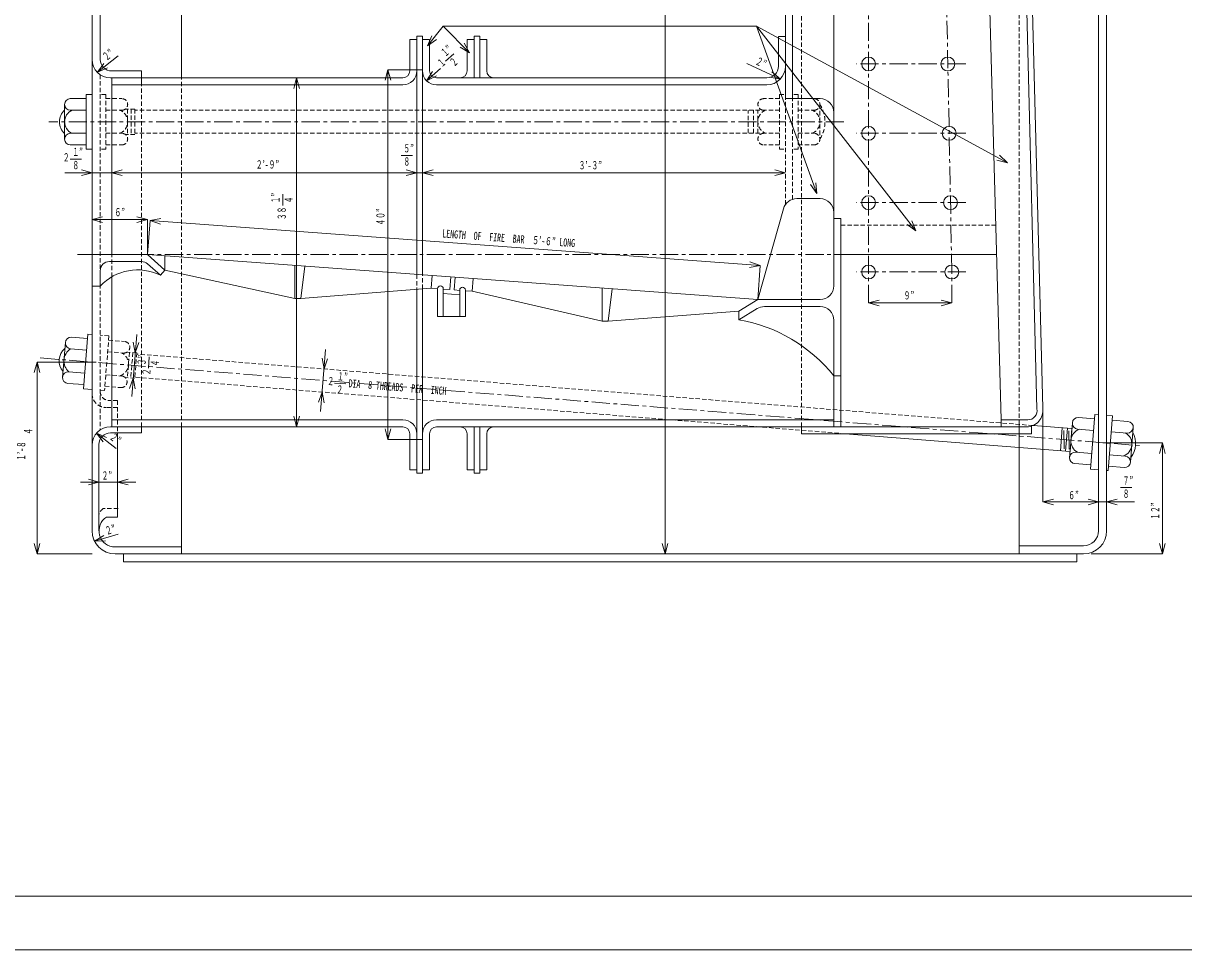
# Model space of a CAD drawing. Units: millimetres, scale not verified. Extents: x -4390 to 4390, y -3105 to 3105.
# Drawn here: x -703 to 2486, y -3105 to -559 of the extents above; entities that cross this region are included whole.
import ezdxf
from ezdxf.enums import TextEntityAlignment as Align

# ---------------------------------------------------------------- set-up
doc = ezdxf.new("R2010")
doc.units = ezdxf.units.MM
doc.header["$LTSCALE"] = 10
doc.linetypes.add('CHAIN1', pattern=[8, 5, -1, 1, -1])
doc.linetypes.add('DASHED1', pattern=[1.8, 1.2, -0.6])
for name, color, linetype, lineweight in [('0-0_0', 3, 'Continuous', 18), ('0-1_芯', 4, 'CHAIN1', 18), ('0-2_寸法', 2, 'Continuous', 18), ('0-F', 3, 'Continuous', 18)]:
    doc.layers.add(name, color=color, linetype=linetype, lineweight=lineweight)
doc.styles.add('ＭＳ ゴシック', font='')
doc.styles.get('ＭＳ ゴシック').set_extended_font_data('MS Gothic')

msp = doc.modelspace()

# ---------------------------------------------------------------- linework, layer by layer
at = {"layer": '0-0_0'}
for p, q in [((-491.79, 1014.5), (-491.79, -658.72)), ((2251.41, -1954.12), (2251.41, 1014.5)), ((-514.01, -1954.12), (-514.01, 491.81)), ((2273.64, -1954.12), (2273.64, 487.42)), ((1390.99, -766.67), (1390.99, 347.75)), ((2097.89, -1617.48), (2048.21, 347.75)), ((1524.34, -1280.77), (1524.34, 220.75)), ((1410.04, -766.67), (1410.04, 160.43)), ((1933.51, 185.83), (1983.88, -1649.32)), ((2082.05, -1619.12), (2037.13, 157.98)), ((-267.87, -709.52), (-267.87, -22.45)), ((359.11, -690.47), (359.11, -603.78)), ((359.11, -603.78), (378.16, -603.78)), ((378.16, -1249.83), (378.16, -594.75)), ((378.16, -594.75), (394.04, -594.75)), ((394.04, -1251), (394.04, -594.75)), ((394.04, -603.78), (413.09, -603.78)), ((413.09, -690.47), (413.09, -603.78)), ((516.4, -690.47), (516.4, -603.78)), ((516.4, -603.78), (535.45, -603.78)), ((535.45, -709.52), (535.45, -594.75)), ((535.45, -594.75), (551.32, -594.75)), ((551.32, -709.52), (551.32, -594.75)), ((551.32, -603.78), (570.37, -603.78)), ((570.37, -690.47), (570.37, -603.78)), ((1371.94, -677.77), (1371.94, -595.62)), ((1390.99, -595.62), (1371.94, -595.62)), ((-377.82, -690.47), (-460.04, -690.47)), ((-377.82, -728.57), (-377.82, -690.47)), ((394.04, -687.3), (378.16, -687.3)), ((340.06, -709.52), (-463.21, -709.52)), ((-460.04, -1195.3), (-460.04, -709.52)), ((340.06, -728.57), (-460.04, -728.57)), ((1340.19, -709.52), (432.14, -709.52)), ((1340.19, -728.57), (432.14, -728.57)), ((-529.89, -754.94), (-514.01, -754.94)), ((-589.61, -782.55), (-589.61, -877.8)), ((-529.89, -766.67), (-573.73, -766.67)), ((1486.24, -766.67), (1390.99, -766.67)), ((-529.89, -798.42), (-573.73, -798.42)), ((-529.89, -861.92), (-573.73, -861.92)), ((-529.89, -893.67), (-573.73, -893.67)), ((1486.24, -1041.41), (1422.34, -1041.41)), ((1314.79, -1318.87), (1385.68, -1069.11)), ((1524.34, -1096.1), (1543.39, -1096.1)), ((1543.39, -1668.37), (1543.39, -1096.1)), ((-361.61, -1195.3), (-514.01, -1195.3)), ((1314.79, -1318.87), (-361.61, -1195.3)), ((1971.15, -1195.3), (1543.39, -1195.3)), ((-491.79, -1239.75), (-491.79, -1281.52)), ((-378.44, -1214.35), (-466.39, -1214.35)), ((-361.62, -1220.72), (-326.32, -1251.93)), ((-326.32, -1251.93), (-313.7, -1237.66)), ((42.86, -1225.11), (42.86, -1316.09)), ((70.13, -1227.12), (59.14, -1316.09)), ((-460.04, -1668.37), (-460.04, -1256.37)), ((420.32, -1252.94), (417.76, -1287.63)), ((471.78, -1256.73), (469.23, -1291.42)), ((483.6, -1257.6), (481.05, -1292.29)), ((533.27, -1261.26), (530.71, -1295.95)), ((-491.79, -1281.52), (-514.01, -1281.52)), ((59.14, -1316.09), (417.76, -1287.63)), ((378.16, -1795.9), (378.16, -1290.77)), ((394.04, -1795.9), (394.04, -1289.51)), ((417.76, -1287.63), (435.39, -1288.93)), ((435.39, -1288.93), (435.39, -1365.62)), ((450.85, -1288.93), (450.85, -1365.62)), ((450.85, -1290.06), (469.23, -1291.42)), ((450.85, -1302.37), (496.14, -1305.71)), ((481.05, -1292.29), (496.14, -1293.4)), ((496.14, -1292.66), (496.14, -1365.62)), ((511.6, -1292.66), (511.6, -1365.62)), ((511.6, -1294.54), (530.71, -1295.95)), ((530.71, -1295.95), (887.97, -1378.39)), ((887.97, -1287.41), (887.97, -1378.39)), ((915.24, -1289.42), (904.25, -1378.39)), ((1314.79, -1318.87), (1486.24, -1318.87)), ((1333.21, -1337.92), (1486.24, -1337.92)), ((435.39, -1365.62), (511.6, -1365.62)), ((904.25, -1378.39), (1263.03, -1350.19)), ((1313.46, -1343.44), (1263.03, -1374.02)), ((887.97, -1378.39), (904.25, -1378.39)), ((1524.34, -1668.37), (1524.34, -1376.02)), ((-526.63, -1425.86), (-570.34, -1422.38)), ((-525.7, -1414.17), (-514.01, -1415.1)), ((-587.43, -1436.94), (-595, -1531.89)), ((-529.16, -1457.51), (-572.86, -1454.03)), ((-534.2, -1520.81), (-577.91, -1517.33)), ((1524.34, -1528.55), (1543.39, -1528.55)), ((-536.73, -1552.46), (-580.43, -1548.98)), ((340.06, -1649.32), (-460.04, -1649.32)), ((1524.34, -1649.32), (432.14, -1649.32)), ((2056.81, -1649.32), (1983.88, -1649.32)), ((1983.88, -1649.32), (1983.88, -1668.37)), ((2033.47, -2017.62), (2033.47, -1649.32)), ((2240.19, -1646.45), (2196.48, -1642.97)), ((2241.12, -1634.75), (2251.41, -1635.58)), ((2289.46, -1638.61), (2273.64, -1637.35)), ((2288.53, -1650.31), (2332.24, -1653.79)), ((340.06, -1668.37), (-463.21, -1668.37)), ((-463.21, -1684.9), (-377.82, -1684.9)), ((-444.16, -1916.39), (-444.16, -1684.9)), ((-377.82, -1684.9), (-377.82, -1668.37)), ((-267.87, -2017.62), (-267.87, -1668.37)), ((359.11, -1687.42), (359.11, -1786.81)), ((413.09, -1687.42), (413.09, -1786.81)), ((2053.91, -1668.37), (432.14, -1668.37)), ((516.4, -1687.42), (516.4, -1786.81)), ((535.45, -1668.37), (535.45, -1795.84)), ((551.32, -1668.37), (551.32, -1795.84)), ((570.37, -1687.42), (570.37, -1786.81)), ((1435.44, -1668.37), (1435.44, -1687.42)), ((2066.87, -1687.42), (1435.44, -1687.42)), ((2173.09, -1736.66), (1555.55, -1687.42)), ((2066.87, -1666.44), (2066.87, -1687.42)), ((2178.17, -1673.36), (2071.28, -1664.84)), ((2146.8, -1734.56), (2151.85, -1671.26)), ((2156.97, -1729.35), (2155.69, -1678.57)), ((2160.68, -1735.67), (2165.72, -1672.37)), ((2170.93, -1729.83), (2169.65, -1679.05)), ((2179.35, -1658.79), (2171.72, -1753.26)), ((2173.09, -1736.66), (2178.13, -1673.36)), ((2237.67, -1678.1), (2193.96, -1674.62)), ((2286.01, -1681.96), (2329.72, -1685.44)), ((2346.8, -1670.88), (2339.23, -1765.83)), ((-494.96, -1954.12), (-494.96, -1716.65)), ((394.04, -1703.3), (378.16, -1703.3)), ((2232.62, -1741.4), (2188.91, -1737.92)), ((2280.96, -1745.26), (2324.67, -1748.74)), ((2230.1, -1773.05), (2186.39, -1769.57)), ((2278.44, -1776.91), (2322.15, -1780.39)), ((359.11, -1786.81), (378.16, -1786.81)), ((378.16, -1795.84), (394.04, -1795.84)), ((394.04, -1786.81), (413.09, -1786.81)), ((516.4, -1786.81), (535.45, -1786.81)), ((535.45, -1795.84), (551.32, -1795.84)), ((551.32, -1786.81), (570.37, -1786.81)), ((-444.16, -1916.39), (-474.01, -1916.39)), ((-267.87, -1998.57), (-450.51, -1998.57)), ((2210.14, -1995.4), (2033.47, -1995.4)), ((2210.14, -2017.62), (-450.51, -2017.62)), ((-427.71, -2017.62), (-427.71, -2039.85)), ((2191.44, -2039.85), (-427.71, -2039.85)), ((2191.44, -2017.62), (2191.44, -2039.85))]:
    msp.add_line(p, q, dxfattribs=at)
at = {"layer": '0-0_0', "color": 1, "linetype": 'DASHED1'}
for p, q in [((2033.47, -1662.02), (2033.47, 411.25)), ((1435.44, -1668.37), (1435.44, 185.83)), ((-491.79, -700.72), (-491.79, -1677.17)), ((-377.82, -1668.37), (-377.82, -728.57)), ((-267.87, -1668.37), (-267.87, -709.52)), ((-475.91, -754.94), (-491.79, -754.94)), ((1375.11, -754.94), (1390.99, -754.94)), ((1425.91, -754.94), (1410.04, -754.94)), ((-475.91, -766.67), (-432.06, -766.67)), ((-396.08, -795.25), (-422.54, -795.25)), ((-416.19, -795.25), (-416.19, -865.1)), ((-406.74, -795.25), (-406.74, -865.1)), ((-396.08, -795.25), (-396.08, -865.1)), ((1375.11, -766.67), (1331.27, -766.67)), ((1390.99, -1057.86), (1390.99, -766.67)), ((1410.04, -1043.45), (1410.04, -766.67)), ((1425.91, -766.67), (1469.76, -766.67)), ((1485.64, -782.55), (1485.64, -877.8)), ((-475.91, -798.42), (-432.06, -798.42)), ((1375.11, -798.42), (-396.08, -798.42)), ((1289.03, -861.92), (1289.03, -798.42)), ((1302.94, -861.92), (1302.94, -798.42)), ((1315.39, -861.92), (1315.39, -798.42)), ((1425.91, -798.42), (1469.76, -798.42)), ((-475.91, -861.92), (-432.06, -861.92)), ((-396.08, -865.1), (-422.54, -865.1)), ((1375.11, -861.92), (-396.08, -861.92)), ((1425.91, -861.92), (1469.76, -861.92)), ((-475.91, -893.67), (-432.06, -893.67)), ((1375.11, -893.67), (1331.27, -893.67)), ((1425.91, -893.67), (1469.76, -893.67)), ((1543.39, -1114.25), (1968.95, -1114.25)), ((-460.04, -1256.37), (-460.04, -1195.3)), ((378.16, -1249.83), (378.16, -1290.77)), ((394.04, -1289.51), (394.04, -1251)), ((-467.67, -1418.79), (-491.79, -1416.87)), ((-468.61, -1430.49), (-424.9, -1433.97)), ((-471.13, -1462.14), (-427.42, -1465.62)), ((-391.29, -1465.32), (-417.67, -1463.22)), ((-411.34, -1463.72), (-416.9, -1533.35)), ((-401.92, -1464.47), (-407.48, -1534.1)), ((-391.29, -1465.32), (-396.85, -1534.95)), ((2071.28, -1664.84), (-391.55, -1468.48)), ((-476.17, -1525.44), (-432.47, -1528.92)), ((-478.7, -1557.09), (-434.99, -1560.57)), ((-396.85, -1534.95), (-423.23, -1532.85)), ((1555.55, -1687.42), (-396.59, -1531.78)), ((-444.16, -1615.2), (-475.91, -1615.2)), ((-444.16, -1596.15), (-466.39, -1596.15)), ((-444.16, -1596.15), (-444.16, -1684.9)), ((-442.3, -1893.09), (-483.32, -1893.09))]:
    msp.add_line(p, q, dxfattribs=at)
at = {"layer": '0-0_0'}
for points in [[(-529.89, -754.94), (-529.89, -905.41), (-514.01, -905.41)], [(-361.61, -1195.3), (-313.7, -1237.66), (-313.7, -1198.83)], [(-313.7, -1237.66), (42.86, -1316.09), (59.14, -1316.09)], [(1314.79, -1318.87), (1263.03, -1350.26), (1263.03, -1374.02)], [(-525.7, -1414.17), (-537.66, -1564.16), (-514.01, -1566.05)], [(2241.12, -1634.75), (2229.16, -1784.75), (2251.41, -1786.52)], [(2289.46, -1638.61), (2277.51, -1788.6), (2273.64, -1788.3)]]:
    msp.add_lwpolyline(points, dxfattribs=at)
at = {"layer": '0-0_0', "color": 1, "linetype": 'DASHED1'}
for points in [[(-475.91, -754.94), (-475.91, -905.41), (-491.79, -905.41)], [(1375.11, -754.94), (1375.11, -905.41), (1390.99, -905.41)], [(1425.91, -754.94), (1425.91, -905.41), (1410.04, -905.41)], [(-467.67, -1418.79), (-479.63, -1568.79), (-491.79, -1567.82)]]:
    msp.add_lwpolyline(points, dxfattribs=at)
at = {"layer": '0-0_0'}
for centre in [(1619.59, -671.42), (1837.23, -671.42), (1619.59, -861.92), (1840.88, -861.92), (1619.59, -1052.42), (1844.54, -1052.42), (1619.59, -1242.92), (1848.19, -1242.92)]:
    msp.add_circle(centre, 19.05, dxfattribs=at)
for centre, radius, start, end in [((-463.21, -658.72), 50.8, 180, 270), ((-460.04, -658.72), 31.75, 180, 270), ((340.06, -690.47), 38.1, 270, 0), ((340.06, -690.47), 19.05, 270, 0), ((432.14, -690.47), 38.1, 180, 270), ((432.14, -690.47), 19.05, 180, 270), ((497.35, -690.47), 19.05, 270, 0), ((589.42, -690.47), 19.05, 180, 270), ((1340.19, -677.77), 50.8, 270, 0), ((1340.19, -677.77), 31.75, 270, 0), ((-573.73, -782.55), 15.88, 90, 270), ((1486.24, -804.77), 38.1, 0, 90), ((-559.75, -830.34), 43.95, 132.80058, 227.19942), ((-554.88, -830.17), 34.73, 113.90476, 246.09524), ((-573.73, -877.8), 15.88, 90, 270), ((1422.34, -1079.51), 38.1, 90, 164.15338), ((1486.24, -1079.51), 38.1, 0, 90), ((-466.39, -1239.75), 25.4, 90, 180), ((-389.05, -1378.61), 141.35, 63.65555, 136.61943), ((-378.44, -1239.75), 25.4, 48.51514, 90), ((443.12, -1288.93), 7.73, 0, 180), ((503.87, -1292.66), 7.73, 0, 180), ((1486.24, -1280.77), 38.1, 270, 0), ((1333.21, -1376.02), 38.1, 90, 121.23221), ((1486.24, -1376.02), 38.1, 0, 90), ((1188.63, -1798.05), 430.51, 38.7571, 80.04813), ((-571.6, -1438.2), 15.88, 85.44164, 265.44164), ((-559.27, -1487.38), 45.13, 130.73631, 220.14697), ((-551.51, -1487.58), 39.77, 122.46747, 228.41581), ((-579.17, -1533.15), 15.88, 85.44164, 265.44164), ((2053.91, -1623.92), 44.45, 270, 8.33689), ((2056.95, -1623.79), 25.53, 269.69751, 10.54228), ((340.06, -1687.42), 38.1, 0, 90), ((432.14, -1687.42), 38.1, 90, 180), ((2195.22, -1658.79), 15.88, 85.44164, 265.44164), ((2330.98, -1669.62), 15.88, 265.44164, 85.44164), ((-463.21, -1719.17), 50.8, 90, 180), ((-463.21, -1716.65), 31.75, 90, 180), ((340.06, -1687.42), 19.05, 0, 90), ((432.14, -1687.42), 19.05, 90, 180), ((497.35, -1687.42), 19.05, 0, 90), ((589.42, -1687.42), 19.05, 90, 180), ((2210.23, -1707.77), 34.73, 109.3464, 241.53689), ((2308.4, -1715.59), 34.73, 289.3464, 61.53689), ((2290.5, -1714.17), 62.86, 322.38407, 28.49921), ((2187.65, -1753.74), 15.88, 85.44164, 265.44164), ((2323.41, -1764.57), 15.88, 265.44164, 85.44164), ((-450.51, -1954.12), 44.45, 121.91742, 270), ((-450.51, -1954.12), 63.5, 180, 270), ((2210.14, -1954.12), 63.5, 270, 0), ((2210.14, -1954.12), 41.27, 270, 0)]:
    msp.add_arc(centre, radius, start, end, dxfattribs=at)
at = {"layer": '0-0_0', "color": 1, "linetype": 'DASHED1'}
for centre, radius, start, end in [((-432.06, -782.55), 15.88, 270, 90), ((1331.27, -782.55), 15.88, 90, 270), ((1469.76, -782.55), 15.88, 270, 90), ((1412.46, -830.17), 87.31, 326.94243, 33.05757), ((-450.92, -830.17), 34.73, 293.90476, 66.09524), ((1350.12, -830.17), 34.73, 113.90476, 246.09524), ((1450.91, -830.17), 34.73, 293.90476, 66.09524), ((-432.06, -877.8), 15.88, 270, 90), ((1331.27, -877.8), 15.88, 90, 270), ((1469.76, -877.8), 15.88, 270, 90), ((-426.16, -1449.8), 15.88, 265.44164, 85.44164), ((-448.74, -1495.78), 34.73, 289.3464, 61.53689), ((-433.73, -1544.75), 15.88, 265.44164, 85.44164), ((-475.91, -1577.1), 38.1, 180, 270), ((-466.39, -1570.75), 25.4, 180, 270), ((-471.7, -1913.57), 23.54, 119.57246, 171.12716)]:
    msp.add_arc(centre, radius, start, end, dxfattribs=at)
at = {"layer": '0-1_芯'}
for p, q in [((1619.59, -1328.17), (1619.59, 525.2)), ((1848.19, -1242.92), (1822.79, 81.05)), ((1887.07, -671.42), (1586.16, -671.42)), ((1551.79, -830.17), (-632.61, -830.17)), ((1887.07, -861.92), (1586.16, -861.92)), ((1887.07, -1052.42), (1586.16, -1052.42)), ((1576.16, -1195.3), (-561.48, -1195.3)), ((1887.07, -1242.92), (1586.16, -1242.92)), ((1848.19, -1328.17), (1848.19, -1242.92)), ((-656.24, -1479.23), (2366.41, -1720.22))]:
    msp.add_line(p, q, dxfattribs=at)
at = {"layer": '0-2_寸法'}
for p, q in [((1060.42, 1159.72), (1060.42, -2017.62)), ((407.84, -621.78), (451.01, -567.69)), ((451.01, -567.69), (1311.63, -567.69)), ((523.44, -640.35), (451.01, -567.69)), ((2000.78, -942.91), (1311.63, -567.69)), ((1749.77, -1130.32), (1311.63, -567.69)), ((1477.02, -1027.43), (1311.63, -567.69)), ((407.84, -621.78), (419.85, -594.29)), ((407.84, -621.78), (431.98, -603.98)), ((523.44, -640.35), (497.48, -625.31)), ((523.44, -640.35), (508.48, -614.35)), ((-499.48, -694.29), (-442.14, -648.64)), ((457.05, -663.72), (480.31, -643.17)), ((-499.48, -694.29), (-481.65, -670.17)), ((-499.48, -694.29), (-471.98, -682.31)), ((299.06, -687.3), (291.29, -716.27)), ((378.16, -687.3), (299.06, -687.3)), ((299.06, -687.3), (306.82, -716.27)), ((299.06, -1703.3), (299.06, -687.3)), ((405.2, -717.41), (443.4, -683.67)), ((405.2, -717.41), (421.78, -692.41)), ((1377.06, -712.72), (1285.44, -669.78)), ((1377.06, -712.72), (1354.12, -693.39)), ((47.83, -709.52), (40.06, -738.5)), ((47.83, -709.52), (47.83, -1668.37)), ((47.83, -709.52), (55.59, -738.5)), ((405.2, -717.41), (432.06, -704.05)), ((1377.06, -712.72), (1347.53, -707.45)), ((335.09, -922.9), (366.12, -922.9)), ((2000.78, -942.91), (1979.04, -922.23)), ((-574.39, -932.62), (-543.35, -932.62)), ((2000.78, -942.91), (1971.61, -935.87)), ((-589.22, -970.25), (1390.99, -970.25)), ((-514.01, -970.25), (-542.99, -962.48)), ((-514.01, -970.25), (-542.99, -978.01)), ((-460.04, -970.25), (-431.06, -962.48)), ((-460.04, -970.25), (-431.06, -978.01)), ((378.16, -970.25), (349.19, -962.48)), ((378.16, -970.25), (349.19, -978.01)), ((394.04, -970.25), (423.02, -962.48)), ((394.04, -970.25), (423.02, -978.01)), ((1390.99, -970.25), (1362.01, -962.48)), ((1390.99, -970.25), (1362.01, -978.01)), ((1477.02, -1027.43), (1459.91, -1002.79)), ((1477.02, -1027.43), (1474.52, -997.53)), ((9.77, -1060.57), (9.77, -1029.53)), ((-514.01, -1098.96), (-485.03, -1091.2)), ((-514.01, -1098.96), (-485.03, -1106.73)), ((-361.61, -1098.96), (-390.59, -1091.2)), ((-361.61, -1190.45), (-361.61, -1098.96)), ((-361.61, -1195.3), (-354.7, -1101.54)), ((-354.7, -1101.54), (-325.23, -1095.93)), ((-354.7, -1101.54), (-326.37, -1111.42)), ((1749.77, -1130.32), (1725.84, -1112.23)), ((1749.77, -1130.32), (1738.09, -1102.69)), ((1321.7, -1225.12), (1293.37, -1215.24)), ((1314.79, -1318.87), (1321.7, -1225.12)), ((1619.59, -1328.17), (1648.57, -1320.4)), ((1619.59, -1328.17), (1848.19, -1328.17)), ((1619.59, -1328.17), (1648.57, -1335.93)), ((1848.19, -1328.17), (1819.21, -1320.4)), ((1848.19, -1328.17), (1819.21, -1335.93)), ((-391.44, -1414.35), (-405.07, -1585.25)), ((-395.48, -1464.99), (-400.92, -1435.48)), ((-395.48, -1464.99), (-385.44, -1436.72)), ((127.56, -1455.72), (113.93, -1626.63)), ((-665.08, -1490.57), (-672.84, -1519.55)), ((-502.57, -1490.57), (-665.08, -1490.57)), ((-665.08, -1490.57), (-657.32, -1519.55)), ((-359.22, -1507.42), (-356.76, -1476.48)), ((123.27, -1509.53), (117.83, -1480.03)), ((123.27, -1509.53), (133.31, -1481.26)), ((-401.03, -1534.61), (-411.08, -1562.88)), ((-401.03, -1534.61), (-395.6, -1564.12)), ((152, -1548.23), (182.93, -1550.7)), ((118.22, -1572.83), (108.18, -1601.1)), ((118.22, -1572.83), (123.66, -1602.33)), ((2098.36, -1623.92), (2098.36, -1874.59)), ((47.83, -1668.37), (40.06, -1639.39)), ((47.83, -1668.37), (55.59, -1639.39)), ((-501.57, -1685.86), (-448.03, -1728.02)), ((-501.57, -1685.86), (-474, -1697.69)), ((-501.57, -1685.86), (-483.61, -1709.89)), ((299.06, -1703.3), (291.29, -1674.32)), ((299.06, -1703.3), (306.82, -1674.32)), ((378.16, -1703.3), (299.06, -1703.3)), ((2263.18, -1712.82), (2426.86, -1712.82)), ((2426.86, -1712.82), (2419.1, -1741.8)), ((2426.86, -1712.82), (2426.86, -2017.62)), ((2426.86, -1712.82), (2434.63, -1741.8)), ((-494.96, -1820.27), (-523.94, -1812.5)), ((-444.16, -1820.27), (-415.18, -1812.5)), ((-545.76, -1820.27), (-393.36, -1820.27)), ((-494.96, -1820.27), (-523.94, -1828.03)), ((-444.16, -1820.27), (-415.18, -1828.03)), ((2311.36, -1835.58), (2342.4, -1835.58)), ((2098.36, -1874.59), (2127.34, -1866.83)), ((2349.87, -1874.59), (2098.36, -1874.59)), ((2098.36, -1874.59), (2127.34, -1882.36)), ((2251.41, -1874.59), (2222.44, -1866.83)), ((2251.41, -1874.59), (2222.44, -1882.36)), ((2273.64, -1874.59), (2302.62, -1866.83)), ((2273.64, -1874.59), (2302.62, -1882.36)), ((-507.22, -1982.7), (-442, -1962.93)), ((-507.22, -1982.7), (-481.74, -1966.86)), ((-665.08, -2017.62), (-657.32, -1988.64)), ((-507.22, -1982.7), (-477.23, -1981.72)), ((1060.42, -2017.62), (1052.66, -1988.64)), ((1060.42, -2017.62), (1068.19, -1988.64)), ((2426.86, -2017.62), (2419.1, -1988.64)), ((2426.86, -2017.62), (2434.63, -1988.64)), ((-513.72, -2017.62), (-665.08, -2017.62)), ((2231.22, -2017.62), (2426.86, -2017.62))]:
    msp.add_line(p, q, dxfattribs=at)
for points in [[(-514.01, -1098.96), (-361.61, -1098.96), (-390.59, -1106.73)], [(-354.7, -1101.54), (1321.7, -1225.12), (1292.23, -1230.73)], [(-665.08, -1490.57), (-665.08, -2017.62), (-672.84, -1988.64)]]:
    msp.add_lwpolyline(points, dxfattribs=at)
at = {"layer": '0-F'}
for p, q in [((-4242.7, -2957.73), (4242.7, -2957.73)), ((-4390.4, -3105.43), (4390.47, -3105.43))]:
    msp.add_line(p, q, dxfattribs=at)

# ---------------------------------------------------------------- texts
at = {"layer": '0-2_寸法', "style": 'ＭＳ ゴシック', "width": 0.6}
for s, rotation, p in [('２”', 38.523, (-470.48, -669.13)), ('１”', 41.454, (460.51, -658.12)), ('１', 41.454, (450.81, -686.72)), ('２', 41.454, (484.6, -685.27)), ('２”', 334.89, (1303.38, -677.2)), ('１”', 90, (7.86, -1054.27)), ('４', 90, (44.16, -1054.18)), ('３８', 90, (24.85, -1100.4)), ('４０”', 90, (296.3, -1115.44)), ('LENGTH  OF  FIRE  BAR  ５’-６” LONG', 355.784, (447.28, -1154.47)), ('３”', 85.442, (-360.62, -1500.99)), ('４', 85.442, (-324.43, -1503.79)), ('２', 85.442, (-347.74, -1528.31)), ('１”', 355.442, (158.43, -1546.83)), ('２', 355.442, (131.11, -1559.71)), ('２', 355.442, (155.63, -1583.03)), ('DIA  8 THREADS  PER  INCH', 355.442, (189.71, -1566.11)), ('４', 90, (-671.58, -1690.09)), ('２”', 321.78, (-472.03, -1705.25)), ('１’-８', 90, (-690.84, -1761.73)), ('１２”', 90, (2424.71, -1923.64)), ('２”', 16.86, (-472.4, -1972.22))]:
    msp.add_text(s, height=21.99, rotation=rotation, dxfattribs=at).set_placement(p, align=Align.BOTTOM_LEFT)
for s, p in [('５”', (341.39, -920.99)), ('２', (-594.29, -945.73)), ('１”', (-568.09, -930.72)), ('８', (-568, -967.02)), ('２’-９”', (-64.02, -965.25)), ('８', (341.47, -957.29)), ('３’-３”', (822.88, -967.48)), ('６”', (-452.44, -1096.38)), ('９”', (1716.08, -1325.03)), ('２”', (-487.82, -1820.09)), ('７”', (2317.66, -1833.67)), ('６”', (2168.18, -1873.84)), ('８', (2317.75, -1869.97))]:
    msp.add_text(s, height=21.99, dxfattribs=at).set_placement(p, align=Align.BOTTOM_LEFT)

doc.saveas('drawing.dxf')
